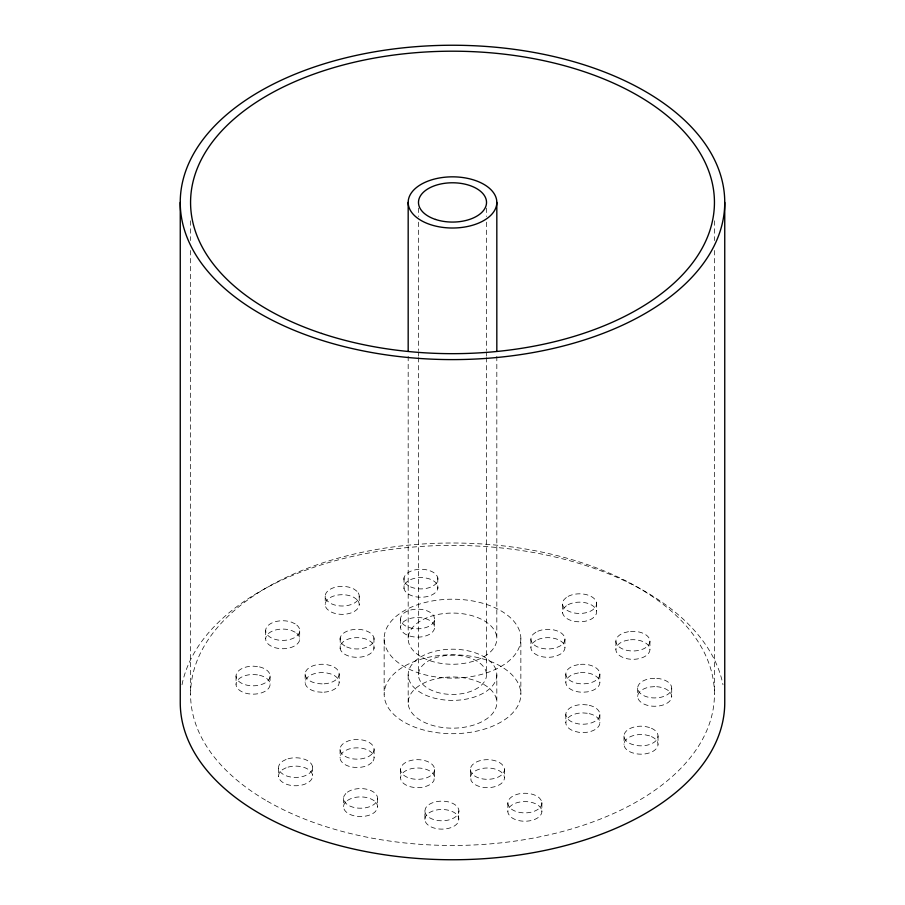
<?xml version="1.0" encoding="UTF-8"?>
<svg xmlns="http://www.w3.org/2000/svg" width="905" height="905" viewBox="0 0 905 905"><rect width="100%" height="100%" fill="white"/><g stroke="black" fill="none" stroke-linecap="round" stroke-linejoin="round"><path stroke-width="0.68" stroke-dasharray="4.53 3.39" d="M424.886 810.971L425.463 808.437A17.014 9.819 0 0 1 444.129 801.23A17.014 9.819 0 0 1 458.914 810.971L458.337 821.853A17.014 9.819 0 0 1 439.683 829.048A17.014 9.819 0 0 1 424.886 819.308L424.886 810.971A17.014 9.819 0 0 0 439.683 820.711A17.014 9.819 0 0 0 458.337 813.516L458.914 810.971M434.592 769.488L434.004 772.033A17.014 9.819 0 0 1 413.166 778.979A17.014 9.819 0 0 1 401.141 766.954L402.838 764.578A17.014 9.819 0 0 1 421.979 760.008A17.014 9.819 0 0 1 434.592 769.488L434.004 780.37A17.014 9.819 0 0 1 413.166 787.316A17.014 9.819 0 0 1 401.141 775.291L402.838 772.915A17.014 9.819 0 0 1 421.979 768.334A17.014 9.819 0 0 1 434.592 777.825M424.886 819.308L425.463 816.774A17.014 9.819 0 0 1 444.129 809.568A17.014 9.819 0 0 1 458.914 819.308M470.408 769.488L470.996 772.033A17.014 9.819 0 0 0 491.834 778.979A17.014 9.819 0 0 0 503.859 766.954L502.162 764.578A17.014 9.819 0 0 0 483.021 760.008A17.014 9.819 0 0 0 470.408 769.488L470.996 780.37A17.014 9.819 0 0 0 491.834 787.316A17.014 9.819 0 0 0 503.859 775.291L502.162 772.915A17.014 9.819 0 0 0 483.021 768.334A17.014 9.819 0 0 0 470.408 777.825M434.592 618.975L434.004 616.441A17.014 9.819 0 0 0 413.166 609.495A17.014 9.819 0 0 0 401.141 621.52L402.838 623.896A17.014 9.819 0 0 0 421.979 628.466A17.014 9.819 0 0 0 434.592 618.975L434.592 627.312A17.014 9.819 0 0 1 421.979 636.803A17.014 9.819 0 0 1 402.838 632.233L401.141 629.857A17.014 9.819 0 0 1 413.166 617.832A17.014 9.819 0 0 1 434.004 624.778L434.592 627.312M714.441 220.797L714.441 240.583M714.441 250.481L714.441 694.237M671.714 688.117L671.714 696.454M658.025 736.014L658.025 744.351M649.926 641.17L649.926 649.496M637.686 688.117L637.686 696.454M623.998 736.014L623.998 744.351M615.898 641.17L615.898 649.496M599.868 674.067L599.868 682.404M599.868 714.396L599.868 722.733M596.497 602.606L596.497 610.943M565.829 674.067L565.829 682.404M565.829 714.396L565.829 722.733M564.935 639.145L564.935 647.482M562.65 604.664L562.65 613.002M541.88 803.074L541.88 811.412M530.907 639.145L530.907 647.482M520.85 638.67A68.35 39.469 0 0 1 418.325 672.845A68.35 39.469 0 0 1 418.325 604.483A68.35 39.469 0 0 1 520.85 638.67L520.85 694.237A68.35 39.469 0 0 1 418.325 728.412A68.35 39.469 0 0 1 418.325 660.062A68.35 39.469 0 0 1 520.85 694.237M507.852 803.074L507.852 811.412M504.447 769.488L504.447 777.825M496.822 356.31L496.822 638.67A44.322 25.589 0 0 1 430.339 660.831A44.322 25.589 0 0 1 430.339 616.497A44.322 25.589 0 0 1 496.822 638.67M496.822 674.791A44.322 25.589 0 0 1 430.339 696.952A44.322 25.589 0 0 1 430.339 652.618A44.322 25.589 0 0 1 496.822 674.791L496.822 702.574A44.322 25.589 0 0 1 430.339 724.735A44.322 25.589 0 0 1 430.339 680.413A44.322 25.589 0 0 1 496.822 702.574M486.528 208.071L486.528 216.533M486.528 222.166L486.528 350.484M486.528 351.887L486.528 356.118M486.528 357.532L486.528 674.791A34.028 19.65 0 0 1 435.486 691.805A34.028 19.65 0 0 1 435.486 657.777A34.028 19.65 0 0 1 486.528 674.791M437.782 577.809L437.782 588.714A17.014 9.819 0 0 1 410.553 595.219A17.014 9.819 0 0 1 414.4 578.352A17.014 9.819 0 0 1 437.782 588.714M418.472 208.071L418.472 216.533M418.472 222.166L418.472 350.484M418.472 351.887L418.472 356.118M418.472 357.532L418.472 674.791M408.178 356.31L408.178 638.67M408.178 674.791L408.178 702.574M404.037 577.809L404.037 588.714M400.553 618.975L400.553 627.312M400.553 769.488L400.553 777.825M384.15 638.67L384.15 694.237M377.589 798.391L377.589 806.728M374.093 749.329L374.093 757.666M373.946 637.867L373.946 648.761A17.014 9.819 0 0 1 346.717 655.277A17.014 9.819 0 0 1 350.563 638.41A17.014 9.819 0 0 1 373.946 648.761M359.24 596.191L359.24 604.529M343.561 798.391L343.561 806.728M340.212 637.867L340.212 648.761M340.065 749.329L340.065 757.666M339.171 674.067L339.171 682.404M325.212 596.191L325.212 604.529M312.553 766.954L312.553 775.291M305.132 674.067L305.132 682.404M299.691 630.909L299.691 639.247M278.604 768.255L278.604 776.592M270.075 676.001L270.075 684.338M265.685 630.231L265.685 638.568M236.047 676.001L236.047 684.338M190.559 220.797L190.559 240.583M190.559 250.481L190.559 694.237M182.007 684.791A272.247 157.176 0 0 1 452.5 545.398A272.247 157.176 0 0 1 722.993 684.791M345.846 793.481L344.138 795.857A17.014 9.819 0 0 0 354.07 807.475A17.014 9.819 0 0 0 375.315 803.301L377.012 800.936A17.014 9.819 0 0 0 367.091 789.318A17.014 9.819 0 0 0 345.846 793.481M345.846 801.819L344.138 804.183A17.014 9.819 0 0 0 354.07 815.801A17.014 9.819 0 0 0 375.315 811.638L377.012 809.274A17.014 9.819 0 0 0 367.091 797.656A17.014 9.819 0 0 0 345.846 801.819M566.349 597.458L564.03 599.642A17.014 9.819 0 0 0 570.682 612.018A17.014 9.819 0 0 0 592.798 609.823L595.117 607.628A17.014 9.819 0 0 0 588.465 595.264A17.014 9.819 0 0 0 566.349 597.458M566.349 605.796L564.03 607.979A17.014 9.819 0 0 0 570.682 620.355A17.014 9.819 0 0 0 592.798 618.16L595.117 615.966A17.014 9.819 0 0 0 588.465 603.601A17.014 9.819 0 0 0 566.349 605.796M371.819 754.238L369.104 756.275A17.014 9.819 0 0 1 345.043 756.275A17.014 9.819 0 0 1 345.043 742.383L348.572 740.822A17.014 9.819 0 0 1 369.104 742.383A17.014 9.819 0 0 1 371.819 754.238M535.896 632.199L533.181 634.235A17.014 9.819 0 0 0 535.896 646.091A17.014 9.819 0 0 0 556.428 647.652L559.957 646.091A17.014 9.819 0 0 0 559.957 632.199A17.014 9.819 0 0 0 535.896 632.199M371.819 762.576L369.104 764.612A17.014 9.819 0 0 1 345.043 764.612A17.014 9.819 0 0 1 345.043 750.72L348.572 749.159A17.014 9.819 0 0 1 369.104 750.72A17.014 9.819 0 0 1 371.819 762.576M535.896 640.536L533.181 642.573A17.014 9.819 0 0 0 535.896 654.428A17.014 9.819 0 0 0 556.428 655.989L559.957 654.428A17.014 9.819 0 0 0 559.957 640.536A17.014 9.819 0 0 0 535.896 640.536M286.116 759.442L282.779 761.128A17.014 9.819 0 0 0 282.79 774.08A17.014 9.819 0 0 0 305.042 775.766L308.379 774.069A17.014 9.819 0 0 0 308.356 761.116A17.014 9.819 0 0 0 286.116 759.442M286.116 767.779L282.779 769.465A17.014 9.819 0 0 0 282.79 782.418A17.014 9.819 0 0 0 305.042 784.103L308.379 782.406A17.014 9.819 0 0 0 308.356 769.454A17.014 9.819 0 0 0 286.116 767.779M628.5 631.679L624.405 632.663A17.014 9.819 0 0 0 617.187 644.926A17.014 9.819 0 0 0 637.312 650.65L641.419 649.677A17.014 9.819 0 0 0 648.625 637.403A17.014 9.819 0 0 0 628.5 631.679M628.5 640.016L624.405 640.989A17.014 9.819 0 0 0 617.187 653.263A17.014 9.819 0 0 0 637.312 658.987L641.419 658.003A17.014 9.819 0 0 0 648.625 645.74A17.014 9.819 0 0 0 628.5 640.016M578.442 664.587L574.336 665.56A17.014 9.819 0 0 0 566.417 676.612A17.014 9.819 0 0 0 582.854 683.897L587.255 683.558A17.014 9.819 0 0 0 599.28 671.533A17.014 9.819 0 0 0 578.442 664.587M578.442 672.924L574.336 673.897A17.014 9.819 0 0 0 566.417 684.949A17.014 9.819 0 0 0 582.854 692.235L587.255 691.895A17.014 9.819 0 0 0 599.28 679.87A17.014 9.819 0 0 0 578.442 672.924M654.7 678.298L650.299 678.626A17.014 9.819 0 0 0 637.833 689.395A17.014 9.819 0 0 0 654.7 697.947L659.1 697.608A17.014 9.819 0 0 0 671.567 686.838A17.014 9.819 0 0 0 654.7 678.298M654.7 686.635L650.299 686.963A17.014 9.819 0 0 0 637.833 697.732A17.014 9.819 0 0 0 654.7 706.273L659.1 705.945A17.014 9.819 0 0 0 671.567 695.176A17.014 9.819 0 0 0 654.7 686.635M257.473 666.51L253.061 666.171A17.014 9.819 0 0 0 236.194 674.723A17.014 9.819 0 0 0 248.66 685.492L253.061 685.82A17.014 9.819 0 0 0 269.939 677.279A17.014 9.819 0 0 0 257.473 666.51M257.473 674.847L253.061 674.508A17.014 9.819 0 0 0 236.194 683.049A17.014 9.819 0 0 0 248.66 693.83L253.061 694.158A17.014 9.819 0 0 0 269.939 685.617A17.014 9.819 0 0 0 257.473 674.847M322.146 683.897L317.745 683.558A17.014 9.819 0 0 1 305.72 671.533A17.014 9.819 0 0 1 326.558 664.587L330.664 665.56A17.014 9.819 0 0 1 338.583 676.612A17.014 9.819 0 0 1 322.146 683.897M587.255 704.916L582.854 704.576A17.014 9.819 0 0 0 566.417 711.862A17.014 9.819 0 0 0 574.336 722.914L578.442 723.887A17.014 9.819 0 0 0 599.28 716.941A17.014 9.819 0 0 0 587.255 704.916M322.146 692.235L317.745 691.895A17.014 9.819 0 0 1 305.72 679.87A17.014 9.819 0 0 1 326.558 672.924L330.664 673.897A17.014 9.819 0 0 1 338.583 684.949A17.014 9.819 0 0 1 322.146 692.235M587.255 713.253L582.854 712.914A17.014 9.819 0 0 0 566.417 720.199A17.014 9.819 0 0 0 574.336 731.24L578.442 732.224A17.014 9.819 0 0 0 599.28 725.278A17.014 9.819 0 0 0 587.255 713.253M649.519 727.507L645.412 726.523A17.014 9.819 0 0 0 625.287 732.258A17.014 9.819 0 0 0 632.505 744.521L636.611 745.505A17.014 9.819 0 0 0 656.736 739.77A17.014 9.819 0 0 0 649.519 727.507M649.519 735.844L645.412 734.86A17.014 9.819 0 0 0 625.287 740.595A17.014 9.819 0 0 0 632.505 752.858L636.611 753.842A17.014 9.819 0 0 0 656.736 748.107A17.014 9.819 0 0 0 649.519 735.844M295.132 623.862L291.704 622.233A17.014 9.819 0 0 0 265.799 629.371A17.014 9.819 0 0 0 287.948 639.914A17.014 9.819 0 0 0 295.132 623.862M295.132 632.199L291.704 630.57A17.014 9.819 0 0 0 265.799 637.708A17.014 9.819 0 0 0 287.948 648.251A17.014 9.819 0 0 0 295.132 632.199M356.955 591.282L354.251 589.245A17.014 9.819 0 0 0 331.864 588.408A17.014 9.819 0 0 0 327.486 601.112L330.189 603.137A17.014 9.819 0 0 0 352.577 603.986A17.014 9.819 0 0 0 356.955 591.282M356.955 599.619L354.251 597.583A17.014 9.819 0 0 0 331.864 596.734A17.014 9.819 0 0 0 327.486 609.45L330.189 611.475A17.014 9.819 0 0 0 352.577 612.323A17.014 9.819 0 0 0 356.955 599.619M541.303 800.529L539.595 798.165A17.014 9.819 0 0 0 518.35 794.002A17.014 9.819 0 0 0 508.429 805.62L510.126 807.984A17.014 9.819 0 0 0 531.371 812.147A17.014 9.819 0 0 0 541.303 800.529M541.303 808.866L539.595 806.491A17.014 9.819 0 0 0 518.35 802.328A17.014 9.819 0 0 0 508.429 813.946L510.126 816.321A17.014 9.819 0 0 0 531.371 820.484A17.014 9.819 0 0 0 541.303 808.866M410.553 586.881A17.014 9.819 0 0 0 437.782 580.376A17.014 9.819 0 0 0 414.4 570.014A17.014 9.819 0 0 0 410.553 586.881M346.717 646.939A17.014 9.819 0 0 0 373.946 640.423A17.014 9.819 0 0 0 350.563 630.072A17.014 9.819 0 0 0 346.717 646.939M267.28 801.174A261.941 151.237 0 0 0 705.515 733.378A261.941 151.237 0 0 0 384.704 548.159A261.941 151.237 0 0 0 267.28 801.174"/><path stroke-width="1.36" d="M724.747 202.426A272.247 157.176 0 0 1 316.377 338.549A272.247 157.176 0 0 1 316.377 66.303A272.247 157.176 0 0 1 724.747 202.426L724.747 702.574A272.247 157.176 0 0 1 452.5 859.75A272.247 157.176 0 0 1 180.253 702.574L180.253 202.426M496.822 202.426A44.322 25.589 0 0 1 430.339 224.587A44.322 25.589 0 0 1 430.339 180.265A44.322 25.589 0 0 1 496.822 202.426L496.822 350.665M408.178 202.426L408.178 350.665M435.486 219.44A34.028 19.65 0 0 0 486.528 202.426A34.028 19.65 0 0 0 435.486 185.412A34.028 19.65 0 0 0 435.486 219.44M321.524 333.402A261.941 151.237 0 0 0 714.441 202.426A261.941 151.237 0 0 0 321.524 71.461A261.941 151.237 0 0 0 321.524 333.402"/></g></svg>
